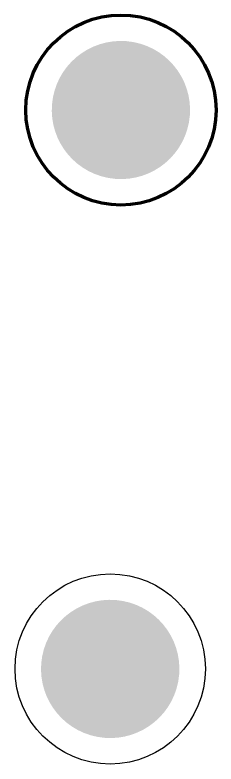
# Model space of a CAD drawing. Header units: metres. Extents: x 5050628 to 5051715, y 2427226 to 2427693.
# Drawn here: x 5051542.88 to 5051545.57, y 2427284.87 to 2427294.93 of the extents above; entities that cross this region are included whole.
import ezdxf

# ---------------------------------------------------------------- set-up
doc = ezdxf.new("R2010")
doc.units = ezdxf.units.M
doc.layers.add('Alcantarilla', color=253, linetype='Continuous')
doc.layers.add('POSTE', color=2, linetype='Continuous')
doc.layers.add('Poste Media Tension', color=240, linetype='Continuous', lineweight=100)

# ---------------------------------------------------------------- blocks, each defined once
blk = doc.blocks.new('Poste alumbrado publico')
at = {"layer": 'POSTE', "true_color": 0xf8d731}
h = blk.add_hatch(color=40, dxfattribs=at)
edge = h.paths.add_edge_path()
edge.add_arc((839096.7745, 1362011.3732), 0.1537, -10.5638, 349.4362)
at = {"layer": 'POSTE', "color": 30}
blk.add_circle((839096.7745, 1362011.3732, 258.5143), 0.2114, dxfattribs=at)

msp = doc.modelspace()

# ---------------------------------------------------------------- hatches: boundary and pattern name
at = {"layer": 'Poste Media Tension', "true_color": 0xcd2027}
h = msp.add_hatch(color=242, dxfattribs=at)
edge = h.paths.add_edge_path()
edge.add_arc((5051544.3, 2427293.65), 0.927, -10.5638, 349.4362)

# ---------------------------------------------------------------- linework, layer by layer
at = {"layer": 'Poste Media Tension', "color": 30}
msp.add_circle((5051544.3, 2427293.65, 1543.853), 1.275, dxfattribs=at)

# ---------------------------------------------------------------- block references
at = {"layer": 'Alcantarilla', "xscale": 6.035678531157578, "yscale": 6.035678531157578, "zscale": 6.035678531157578}
msp.add_blockref('Poste alumbrado publico', (-12974.231, -5793376.655, -15.501), dxfattribs=at)

doc.saveas('drawing.dxf')
